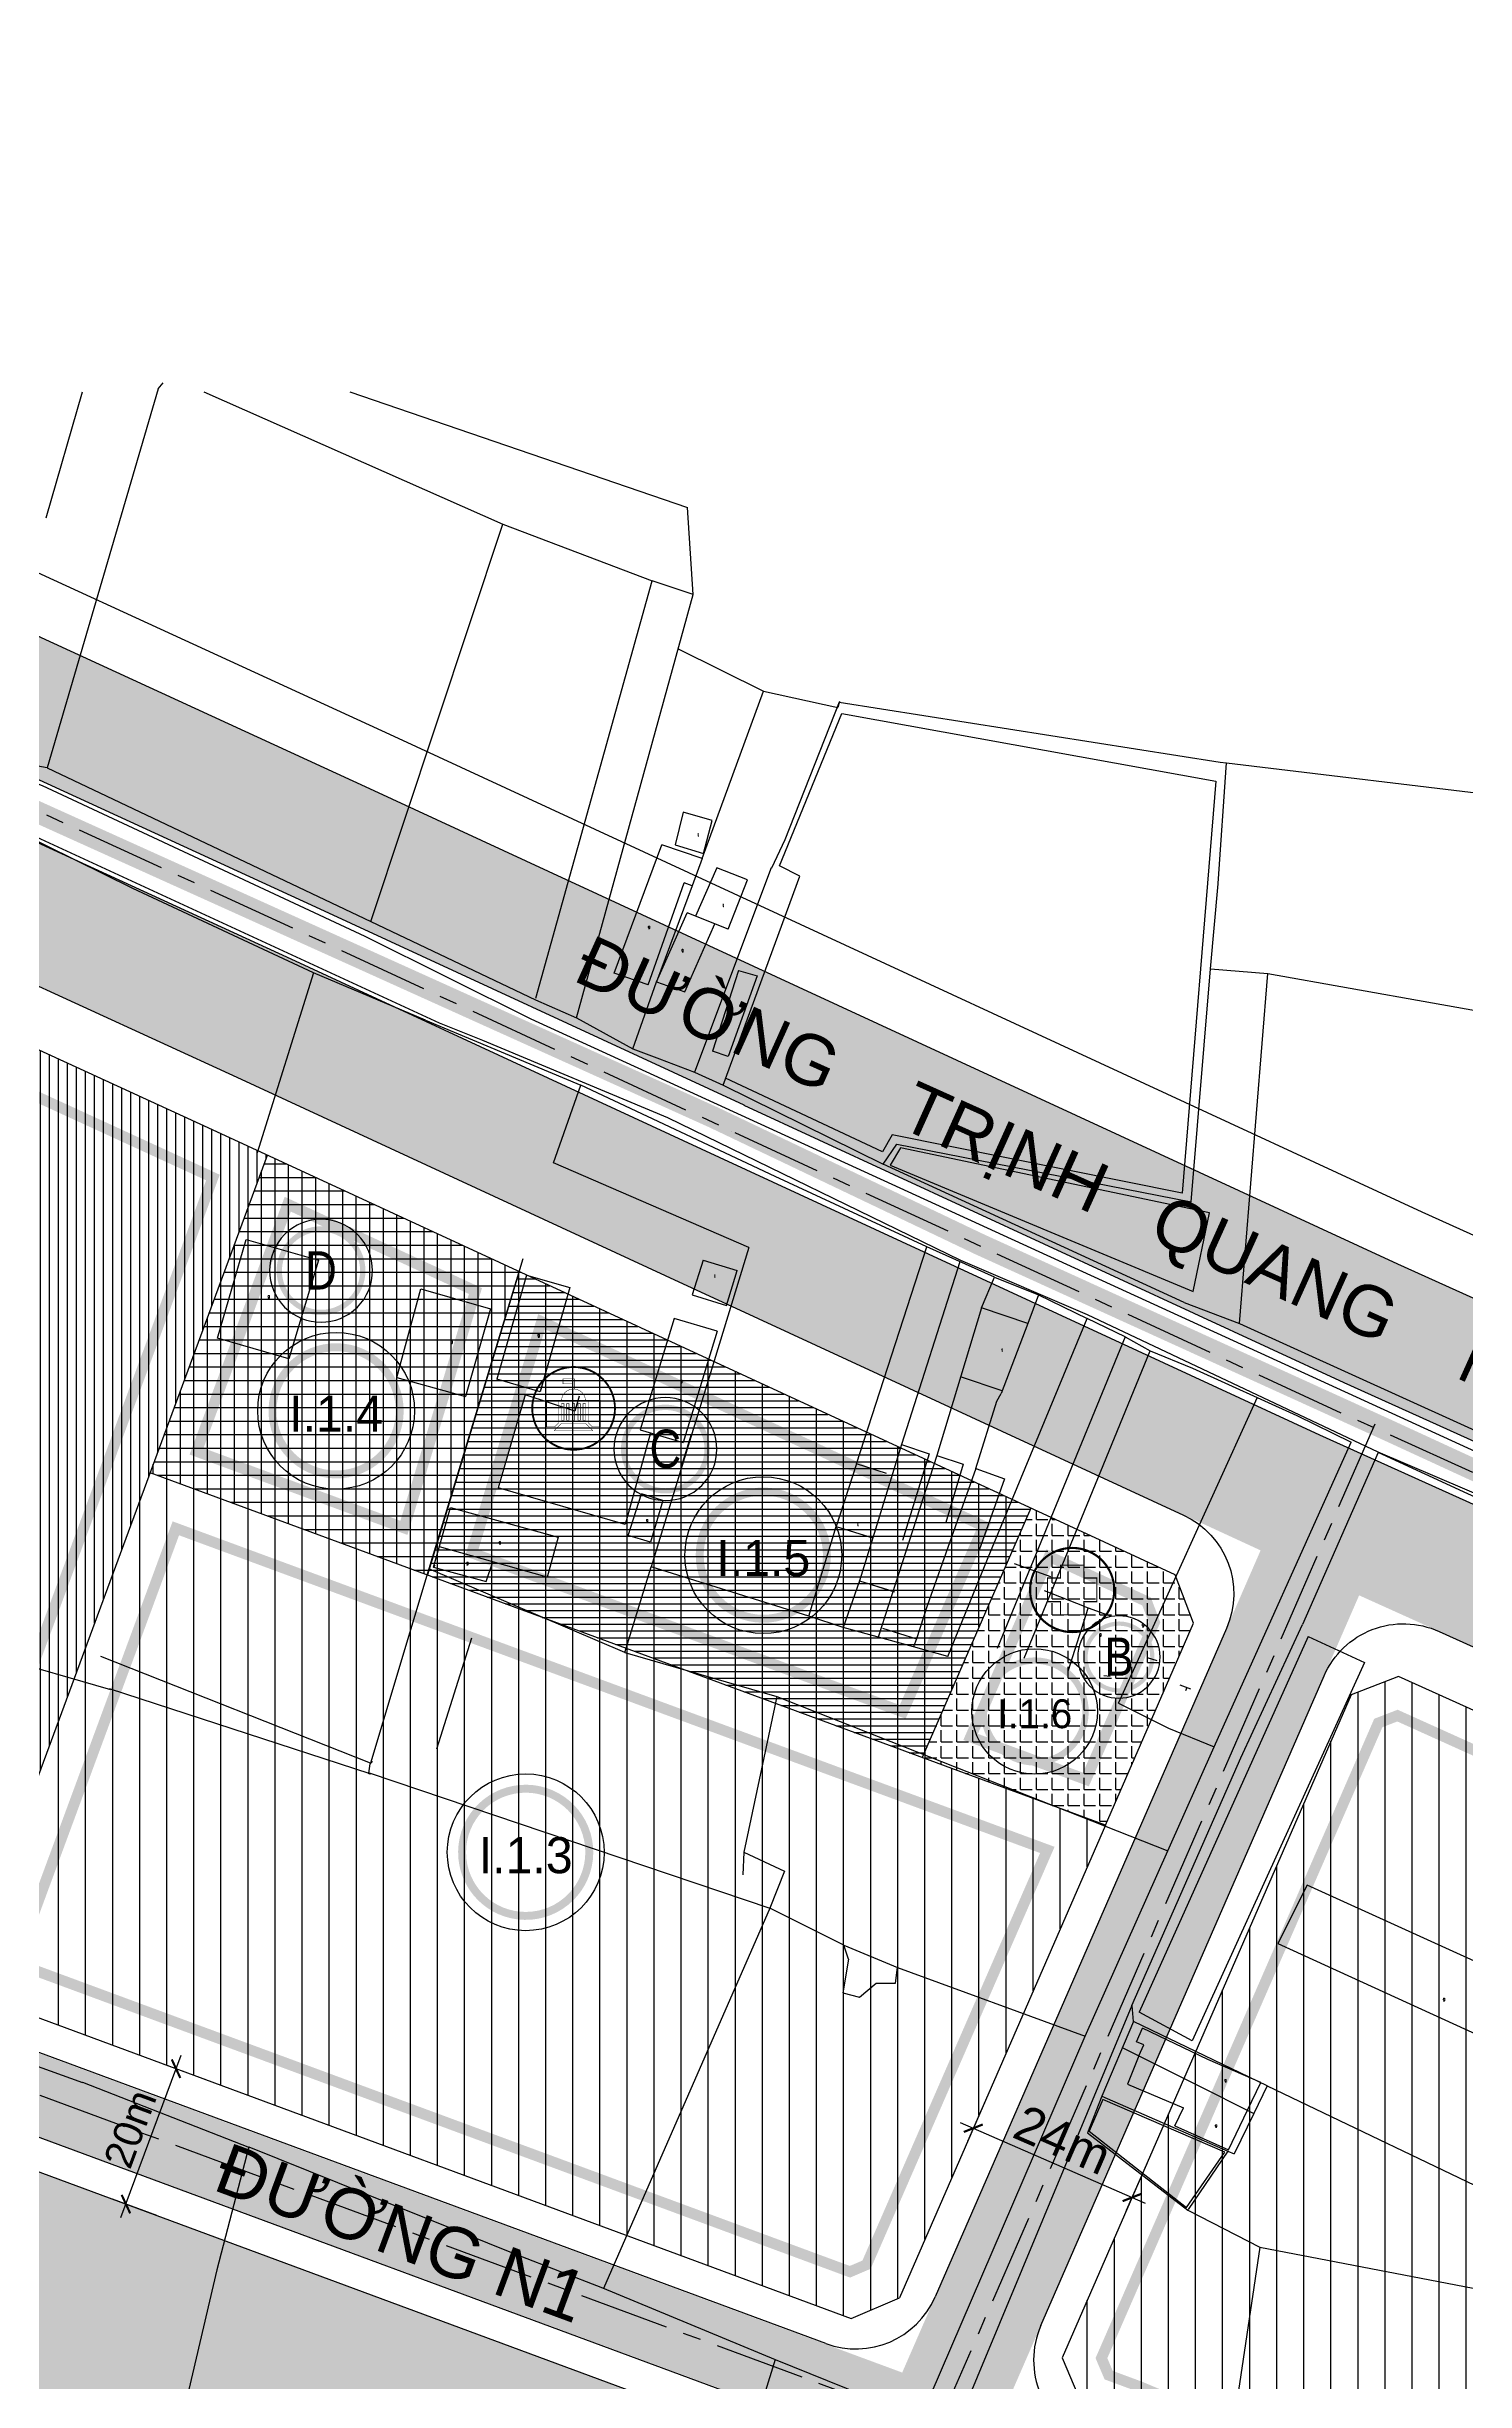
# Model space of a CAD drawing. Extents: x 597626 to 599942, y 1182063 to 1183198.
# Drawn here: x 598397.1 to 598593.6, y 1182622.6 to 1182946 of the extents above; entities that cross this region are included whole.
import ezdxf
from ezdxf.enums import TextEntityAlignment as Align

# ---------------------------------------------------------------- set-up
doc = ezdxf.new("R2010")
doc.units = 0
doc.header["$MEASUREMENT"] = 0
for name, pattern in [('CENTER', [2, 1.25, -0.25, 0.25, -0.25]), ('DASHED', [19.05, 12.7, -6.35]), ('DUONG', [3, 2, -1])]:
    doc.linetypes.add(name, pattern=pattern)
doc.layers.get('0').update_dxf_attribs({"linetype": 'CONTINUOUS'})
doc.layers.get('DEFPOINTS').update_dxf_attribs({"linetype": 'CONTINUOUS'})
for name, color, linetype in [('29', 7, 'CONTINUOUS'), ('DIM', 1, 'CONTINUOUS'), ('DUONG', 252, 'DASHED'), ('DUONGDUKIEN', 252, 'DUONG'), ('HA-UBAN', 1, 'CONTINUOUS'), ('HIENTRANG', 8, 'CONTINUOUS'), ('KYHIEU', 7, 'CONTINUOUS'), ('LEVEL_29', 7, 'CONTINUOUS'), ('LOGO', 7, 'CONTINUOUS'), ('NET-LENGOAI', 5, 'CONTINUOUS'), ('NET-LETRONG', 6, 'CONTINUOUS'), ('NET-TIM', 2, 'CENTER'), ('NETDUT', 7, 'DASHED'), ('RANH-QH', 1, 'CONTINUOUS'), ('S-CAOTANG', 3, 'CONTINUOUS'), ('S-GIAODUC', 1, 'CONTINUOUS'), ('S-THAPTANG', 2, 'CONTINUOUS'), ('S-THUONGMAI', 2, 'CONTINUOUS'), ('S-YTE', 22, 'CONTINUOUS'), ('TEXT', 7, 'CONTINUOUS'), ('TEXT-DUONG', 7, 'CONTINUOUS')]:
    doc.layers.add(name, color=color, linetype=linetype)
doc.styles.add('TXT', font='txt.shx')
doc.styles.add('VHEL-C-B', font='VHELVCB.TTF')
doc.styles.add('VHEL-R', font='VHELVEN.TTF')
doc.styles.add('VNI-FRANKO', font='VFRANKO.TTF', dxfattribs={"height": 2})
doc.dimstyles.new('TL1000', dxfattribs={"dimtxt": 5, "dimasz": 2, "dimexe": 2, "dimexo": 0, "dimgap": 1, "dimtad": 1, "dimzin": 9, "dimtxsty": 'VHEL-R', "dimblk1": 'ARCHTICK', "dimblk2": 'ARCHTICK', "dimsah": 1, "dimcen": -0.09, "dimdle": 2, "dimclrd": 256, "dimclre": 256, "dimclrt": 256, "dimazin": 3, "dimtfac": 0.005, "dimtix": 1, "dimtmove": 0, "dimatfit": 3, "dimtolj": 1, "dimtzin": 0})
pattern_1 = [(90, (0, 0), (-3.75, 7e-16), [])]

# ---------------------------------------------------------------- blocks, each defined once
blk = doc.blocks.new('_ARCHTICK')
at = {"color": 0, "linetype": 'BYBLOCK', "const_width": 0.15}
blk.add_lwpolyline([(-0.5, -0.5), (0.5, 0.5)], dxfattribs=at)
blk = doc.blocks.new('*D29')
at = {"linetype": 'BYBLOCK'}
for p, q in [((598319.53, 1182739.23), (598321.77, 1182745.27)), ((598319.2, 1182744.09), (598341.71, 1182735.76)), ((598338.29, 1182732.29), (598340.52, 1182738.33)), ((598685.02, 1182374.09), (598678.36, 1182371.94)), ((598680.26, 1182372.55), (598679.65, 1182374.46)), ((598680.26, 1182372.55), (598682.1, 1182366.84)), ((598686.86, 1182368.38), (598680.2, 1182366.23)), ((598682.1, 1182366.84), (598682.71, 1182364.94))]:
    blk.add_line(p, q, dxfattribs=at)
at = {"layer": 'DEFPOINTS', "color": 0, "linetype": 'BYBLOCK'}
for p in [(598319.53, 1182739.23), (598339.83, 1182736.46), (598338.29, 1182732.29), (598685.02, 1182374.09), (598682.1, 1182366.84), (598686.86, 1182368.38)]:
    blk.add_point(p, dxfattribs=at)
at = {"linetype": 'BYBLOCK', "xscale": 2, "yscale": 2, "zscale": 2}
for p, rotation in [((598321.07, 1182743.39), 159.704787947775), ((598339.83, 1182736.46), 339.7047879477749), ((598680.26, 1182372.55), 287.8487917154951), ((598682.1, 1182366.84), 107.8487917154951)]:
    blk.add_blockref('_ARCHTICK', p, dxfattribs=dict(at, rotation=rotation))
at = {"linetype": 'BYBLOCK', "attachment_point": 5, "style": 'VHEL-R'}
for s, insert, char_height, rotation in [('\\A1;20m', (598331.51, 1182742.79), 4, 339.7048), ('\\A1;6m', (598684.58, 1182370.79), 5, 287.8488)]:
    blk.add_mtext(s, dxfattribs=dict(at, insert=insert, char_height=char_height, rotation=rotation))
blk = doc.blocks.new('*D28')
at = {"linetype": 'BYBLOCK'}
for p, q in [((598407.4, 1182645.29), (598415.72, 1182667.8)), ((598419.31, 1182664.34), (598413.15, 1182666.62)), ((598412.37, 1182645.58), (598406.21, 1182647.86))]:
    blk.add_line(p, q, dxfattribs=at)
at = {"layer": 'DEFPOINTS', "color": 0, "linetype": 'BYBLOCK'}
for p in [(598415.03, 1182665.92), (598419.31, 1182664.34), (598412.37, 1182645.58)]:
    blk.add_point(p, dxfattribs=at)
at = {"linetype": 'BYBLOCK', "xscale": 2, "yscale": 2, "zscale": 2}
for p, rotation in [((598415.03, 1182665.92), 69.70478794842359), ((598408.09, 1182647.16), 249.7047879484236)]:
    blk.add_blockref('_ARCHTICK', p, dxfattribs=dict(at, rotation=rotation))
at = {"linetype": 'BYBLOCK', "insert": (598408.69, 1182657.6), "char_height": 4, "attachment_point": 5, "rotation": 69.7048, "style": 'VHEL-R'}
blk.add_mtext('\\A1;20m', dxfattribs=at)
blk = doc.blocks.new('*D25')
at = {"linetype": 'BYBLOCK'}
for p, q in [((598527.46, 1182662.26), (598524.66, 1182655.85)), ((598523.63, 1182658.48), (598549.29, 1182647.29)), ((598549.46, 1182652.67), (598546.66, 1182646.26))]:
    blk.add_line(p, q, dxfattribs=at)
at = {"layer": 'DEFPOINTS', "color": 0, "linetype": 'BYBLOCK'}
for p in [(598527.46, 1182662.26), (598549.46, 1182652.67), (598547.46, 1182648.09)]:
    blk.add_point(p, dxfattribs=at)
at = {"linetype": 'BYBLOCK', "xscale": 2, "yscale": 2, "zscale": 2}
for p, rotation in [((598525.46, 1182657.68), 156.4466339036145), ((598547.46, 1182648.09), 336.4466339036145)]:
    blk.add_blockref('_ARCHTICK', p, dxfattribs=dict(at, rotation=rotation))
at = {"linetype": 'BYBLOCK', "insert": (598537.86, 1182656.09), "char_height": 5, "attachment_point": 5, "rotation": 336.4466, "style": 'VHEL-R'}
blk.add_mtext('\\A1;24m', dxfattribs=at)
blk = doc.blocks.new('YTE')
at = {"layer": 'LOGO', "color": 22, "const_width": 0.3}
blk.add_lwpolyline([(-5.83, 0, 1), (5.83, 0, 1)], format="xyb", close=True, dxfattribs=at)
at = {"layer": 'LOGO', "color": 22, "const_width": 0.15}
blk.add_lwpolyline([(0, -3.43), (1.63, -3.43), (1.63, -1.61), (3.41, -1.61), (3.41, 1.66), (1.63, 1.66), (1.63, 3.43), (0, 3.43), (-1.63, 3.43), (-1.63, 1.66), (-3.41, 1.66), (-3.41, -1.61), (-1.63, -1.61), (-1.63, -3.43)], close=True, dxfattribs=at)
blk = doc.blocks.new('HCHANH')
at = {"layer": 'LOGO', "color": 1, "const_width": 0.259}
blk.add_lwpolyline([(-5.73, 0, 1), (5.73, 0, 1)], format="xyb", close=True, dxfattribs=at)
at = {"layer": 'LOGO', "color": 1, "const_width": 0.0648}
for points in [[(0.1, 2.68), (0.1, 4.1), (-1.47, 4.1), (-1.47, 3.39), (-0.13, 3.39), (-0.13, 2.68)], [(-2.09, 1.12), (2.06, 1.12)], [(-0.02, -2.09), (-1.69, -2.09), (-2.7, -3.12), (-0.02, -3.12)], [(-0.02, -2.09), (1.66, -2.09), (2.67, -3.12), (-0.02, -3.12)]]:
    blk.add_lwpolyline(points, dxfattribs=at)
for points in [[(-2.09, 1.12), (-3.74, 1.12), (-3.74, -2.57), (-2.65, -2.57), (-2.09, -2.04)], [(-1.68, 0.65), (-1.34, 0.65), (-1.34, -1.63), (-1.68, -1.63)], [(-0.97, 0.65), (-0.63, 0.65), (-0.63, -1.63), (-0.97, -1.63)], [(-0.19, 0.65), (0.15, 0.65), (0.15, -1.63), (-0.19, -1.63)], [(0.94, 0.65), (0.6, 0.65), (0.6, -1.63), (0.94, -1.63)], [(1.65, 0.65), (1.31, 0.65), (1.31, -1.63), (1.65, -1.63)], [(2.06, 1.12), (3.7, 1.12), (3.7, -2.57), (2.62, -2.57), (2.06, -2.04)]]:
    blk.add_lwpolyline(points, close=True, dxfattribs=at)
blk.add_lwpolyline([(1.64, 1.12, 0.939446), (-1.67, 1.12)], format="xyb", dxfattribs=at)
blk = doc.blocks.new('VT3')
at = {"layer": 'TEXT'}
h = blk.add_hatch(color=256, dxfattribs=at)
edge = h.paths.add_edge_path()
edge.add_ellipse((0, 0), major_axis=(-4.35, 4.35), ratio=1, start_angle=225, end_angle=405)
edge.add_ellipse((0, 0), major_axis=(-4.35, 4.35), ratio=1, start_angle=45, end_angle=225)
edge = h.paths.add_edge_path(flags=16)
edge.add_ellipse((0, 0), major_axis=(3.83, 3.83), ratio=1, start_angle=135, end_angle=315, ccw=False)
edge.add_ellipse((0, 0), major_axis=(-3.83, 3.83), ratio=1, start_angle=-135, end_angle=45, ccw=False)
at = {"layer": 'TEXT', "extrusion": (0, 0, -1)}
blk.add_ellipse((0, 0), major_axis=(5.04, 5.04), ratio=1, dxfattribs=at)
blk = doc.blocks.new('VTN')
at = {"layer": 'KYHIEU'}
h = blk.add_hatch(color=256, dxfattribs=at)
edge = h.paths.add_edge_path()
edge.add_ellipse((0, 0), major_axis=(-9.36, 0.14), ratio=1, start_angle=0, end_angle=360)
edge = h.paths.add_edge_path(flags=16)
edge.add_ellipse((0, 0), major_axis=(8.26, 0.03), ratio=1, start_angle=0, end_angle=360)
blk.add_ellipse((0, 0), major_axis=(-10.86, 0.02), ratio=1, dxfattribs=at)

msp = doc.modelspace()

# ---------------------------------------------------------------- hatches: boundary and pattern name
at = {"layer": 'HA-UBAN'}
h = msp.add_hatch(dxfattribs=at)
h.set_pattern_fill('GRATE,_O', color=34, scale=30)
h.set_pattern_definition([(0, (0, 0), (0, 0.9375), []), (90, (0, 0), (-3.75, 2e-16), [])])
h.paths.add_polyline_path([(598479.408, 1182768.552), (598462.542, 1182776.355), (598449.843, 1182734.314), (598518.387, 1182709.021), (598533.443, 1182743.559)])
at = {"layer": 'S-CAOTANG', "ltscale": 0.2}
h = msp.add_hatch(dxfattribs=at)
h.set_pattern_fill('ANSI31,_I', color=30, scale=30, angle=45, style=2)
h.set_pattern_definition(pattern_1)
h.paths.add_polyline_path([(598449.843, 1182734.314), (598411.448, 1182748.482), (598385.071, 1182677.001), (598508.533, 1182631.342), (598515.221, 1182634.192), (598543.759, 1182699.658), (598520.266, 1182708.327), (598518.387, 1182709.021)])
h = msp.add_hatch(dxfattribs=at)
h.set_pattern_fill('ANSI31,_I', color=30, scale=30, angle=45, style=2)
h.set_pattern_definition(pattern_1)
h.paths.add_polyline_path([(598584.371, 1182720.25), (598577.815, 1182717.723), (598537.767, 1182625.853), (598540.459, 1182619.536), (598546.941, 1182617.139, -0.232674), (598577.333, 1182585.122), (598594.642, 1182529.588), (598692.616, 1182560.126), (598694.851, 1182613.177), (598697.176, 1182668.382), (598653.675, 1182688.982)])
at = {"layer": 'S-GIAODUC'}
h = msp.add_hatch(dxfattribs=at)
h.set_pattern_fill('AR-B816,_O', color=40, scale=0.2)
h.set_pattern_definition([(0, (0, 0), (0, 1.6), []), (90, (0, 0), (-1.6, 1.6), [1.6, -1.6])])
h.paths.add_polyline_path([(598462.066, 1182512.254), (598464.064, 1182516.837), (598503.22, 1182606.661), (598500.528, 1182612.979), (598323.684, 1182678.379), (598317.26, 1182675.424), (598283.333, 1182583.683), (598281.599, 1182578.994)])
at = {"layer": 'S-THAPTANG', "ltscale": 0.2}
h = msp.add_hatch(dxfattribs=at)
h.set_pattern_fill('ANSI31,_I', color=30, scale=10, angle=45, style=2)
h.set_pattern_definition([(90, (0, 0), (-1.25, 2e-16), [])])
h.paths.add_polyline_path([(598411.448, 1182748.482), (598427.684, 1182792.483), (598420.099, 1182795.993), (598374.849, 1182816.772), (598368.57, 1182814.169), (598357.655, 1182784.652), (598327.666, 1182703.561), (598330.621, 1182697.137), (598385.071, 1182677.001)])
at = {"layer": 'S-THUONGMAI', "ltscale": 0.2}
h = msp.add_hatch(dxfattribs=at)
h.set_pattern_fill('NET,_O', color=10, scale=15)
h.set_pattern_definition([(0, (0, 0), (0, 1.875), []), (90, (0, 0), (-1.875, 1e-16), [])])
h.paths.add_polyline_path([(598462.542, 1182776.355), (598427.684, 1182792.483), (598411.448, 1182748.482), (598449.843, 1182734.314)])
at = {"layer": 'S-YTE', "ltscale": 0.2}
h = msp.add_hatch(dxfattribs=at)
h.set_pattern_fill('ANGLE,_O', color=256, scale=8)
h.set_pattern_definition([(0, (0, 0), (0, 2.2), [1.6, -0.6]), (90, (0, 0), (-2.2, 1e-16), [1.6, -0.6])])
h.paths.add_polyline_path([(598555.956, 1182727.638), (598553.416, 1182734.321), (598533.443, 1182743.559), (598518.387, 1182709.021), (598543.759, 1182699.658)])

# ---------------------------------------------------------------- linework, layer by layer
at = {"layer": '29', "linetype": 'CONTINUOUS'}
for points in [[(598288.56, 1182884.62), (598293.88, 1182882.61), (598324.77, 1182869.23), (598451.48, 1182810.78)], [(598441.17, 1182822.8), (598464.18, 1182811.34), (598625.78, 1182737.33)]]:
    msp.add_lwpolyline(points, dxfattribs=at)
at = {"layer": 'DUONG', "linetype": 'CONTINUOUS', "ltscale": 50, "const_width": 18, "flags": 128}
for points in [[(598242.494, 1182924.22), (598325.913, 1182886.385), (598377.042, 1182863.081), (598484.452, 1182813.598), (598586.262, 1182766.571), (598671.72, 1182728.014), (598742.262, 1182694.609), (598764.622, 1182685.084)], [(598231.752, 1182900.537), (598231.924, 1182900.465), (598315.151, 1182862.717), (598366.211, 1182839.445), (598473.573, 1182789.983), (598575.464, 1182742.919), (598660.809, 1182704.413), (598731.599, 1182670.891), (598754.659, 1182661.067)]]:
    msp.add_lwpolyline(points, dxfattribs=at)
at = {"layer": 'DUONGDUKIEN', "ltscale": 10, "const_width": 15}
msp.add_lwpolyline([(598501.723, 1182298.786), (598452.516, 1182456.656, -0.1802229), (598452.744, 1182460.839), (598574.617, 1182740.415)], format="xyb", dxfattribs=at)
at = {"layer": 'DUONGDUKIEN', "ltscale": 10, "const_width": 10.83}
msp.add_lwpolyline([(598287.019, 1182702.6), (598543.472, 1182607.76), (598558.669, 1182597.718), (598567.786, 1182582.146), (598642.473, 1182342.531)], dxfattribs=at)
at = {"layer": 'HIENTRANG', "linetype": 'CONTINUOUS'}
for p, q in [((598397.06, 1182880.74), (598402.055, 1182898.211)), ((598412.55, 1182898.62), (598397.16, 1182846.13)), ((598412.55, 1182898.62), (598413.24, 1182899.46)), ((598418.863, 1182898.211), (598460.31, 1182879.88)), ((598439.11, 1182898.211), (598485.88, 1182882.17)), ((598486.64, 1182870.12), (598485.88, 1182882.17)), ((598442.01, 1182824.84), (598460.31, 1182879.88)), ((598460.31, 1182879.88), (598480.97, 1182872.01)), ((598464.86, 1182814.21), (598480.97, 1182872.01)), ((598486.64, 1182870.12), (598480.97, 1182872.01)), ((598470.48, 1182811.49), (598486.64, 1182870.12)), ((598484.56, 1182862.58), (598496.42, 1182856.75)), ((598487.91, 1182833.54), (598496.42, 1182856.75)), ((598496.42, 1182856.75), (598506.7, 1182854.48)), ((598506.9, 1182855.23), (598499.35, 1182836.15)), ((598506.92, 1182855.31), (598506.7, 1182854.48)), ((598506.92, 1182855.31), (598506.7, 1182854.48)), ((598506.9, 1182855.23), (598559.68, 1182846.92)), ((598498.6, 1182832.53), (598507.27, 1182853.65)), ((598498.6, 1182832.53), (598507.27, 1182853.65)), ((598507.27, 1182853.65), (598559.07, 1182844.29)), ((598507.27, 1182853.65), (598559.07, 1182844.29)), ((598397.16, 1182846.13), (598389.62, 1182847.5)), ((598397.16, 1182846.13), (598442.01, 1182824.84)), ((598559.36, 1182830.11), (598560.53, 1182846.82)), ((598559.68, 1182846.92), (598560.53, 1182846.82)), ((598560.53, 1182846.82), (598639.15, 1182837.32)), ((598559.07, 1182844.29), (598554.39, 1182787.21)), ((598559.07, 1182844.29), (598554.39, 1182787.21)), ((598485.29, 1182839.98), (598484.17, 1182835.43)), ((598489.31, 1182838.82), (598485.29, 1182839.98)), ((598409.04, 1182829.4), (598393.16, 1182837.23)), ((598488.09, 1182834.26), (598489.31, 1182838.82)), ((598499.35, 1182836.15), (598497.51, 1182832.24)), ((598475.72, 1182817.65), (598482.32, 1182835.46)), ((598487.91, 1182833.54), (598482.32, 1182835.46)), ((598484.17, 1182835.43), (598488.09, 1182834.26)), ((598487.91, 1182833.54), (598486.52, 1182829.79)), ((598501.43, 1182831.11), (598498.6, 1182832.53)), ((598434.06, 1182817.74), (598409.04, 1182829.4)), ((598480.42, 1182816.04), (598485.4, 1182830.17)), ((598486.52, 1182829.79), (598481.58, 1182816.48)), ((598486.52, 1182829.79), (598485.4, 1182830.17)), ((598497.47, 1182832.26), (598486.86, 1182803.97)), ((598489.96, 1182832.25), (598486.99, 1182825.55)), ((598494.19, 1182830.58), (598489.96, 1182832.25)), ((598490.8, 1182802.14), (598501.43, 1182831.11)), ((598491.5, 1182823.77), (598494.19, 1182830.58)), ((598558.3, 1182818.26), (598559.38, 1182830.06)), ((598558.3, 1182818.26), (598559.38, 1182830.06)), ((598481.58, 1182816.48), (598485.82, 1182826.01)), ((598491.5, 1182823.77), (598485.82, 1182826.01)), ((598442.01, 1182824.84), (598464.8, 1182813.98)), ((598485.49, 1182815.08), (598489.67, 1182824.49)), ((598434.06, 1182817.74), (598426.28, 1182792.79)), ((598449.58, 1182811.14), (598434.06, 1182817.74)), ((598480.42, 1182816.04), (598475.73, 1182817.65)), ((598478.29, 1182807.21), (598481.58, 1182816.48)), ((598481.58, 1182816.48), (598485.49, 1182815.08)), ((598492.92, 1182818.04), (598489.34, 1182806.89)), ((598495.51, 1182817.31), (598491.51, 1182806.14)), ((598492.92, 1182818.04), (598495.51, 1182817.31)), ((598555.64, 1182786.02), (598558.3, 1182818.26)), ((598555.64, 1182786.02), (598558.3, 1182818.26)), ((598558.3, 1182818.26), (598566.26, 1182817.64)), ((598558.3, 1182818.26), (598566.26, 1182817.64)), ((598562.35, 1182769.14), (598566.26, 1182817.64)), ((598562.35, 1182769.14), (598566.26, 1182817.64)), ((598566.26, 1182817.64), (598630.88, 1182806.12)), ((598566.26, 1182817.64), (598630.88, 1182806.12)), ((598464.8, 1182813.98), (598470.48, 1182811.49)), ((598449.58, 1182811.14), (598471.08, 1182802.14)), ((598451.48, 1182810.78), (598457.5, 1182808.39)), ((598451.53, 1182810.76), (598451.48, 1182810.76)), ((598470.48, 1182811.49), (598478.29, 1182807.21)), ((598457.5, 1182808.39), (598483.1, 1182797.67)), ((598478.29, 1182807.21), (598482, 1182805.82)), ((598491.51, 1182806.14), (598489.34, 1182806.89)), ((598482, 1182805.82), (598486.86, 1182803.97)), ((598486.86, 1182803.97), (598490.8, 1182802.14)), ((598467.3, 1182791.39), (598471.08, 1182802.14)), ((598498.04, 1182789.51), (598471.08, 1182802.14)), ((598490.8, 1182802.14), (598512.96, 1182791.2)), ((598512.89, 1182792.92), (598491.16, 1182803.13)), ((598514.23, 1182795.27), (598512.89, 1182792.92)), ((598514.23, 1182795.27), (598512.89, 1182792.92)), ((598512.96, 1182791.2), (598514.87, 1182793.98)), ((598512.96, 1182791.2), (598514.87, 1182793.98)), ((598554.39, 1182787.21), (598514.23, 1182795.27)), ((598514.87, 1182793.98), (598555.64, 1182786.02)), ((598494.39, 1182779.69), (598467.3, 1182791.39)), ((598554.65, 1182772.06), (598512.96, 1182791.2)), ((598515.36, 1182793.48), (598513.95, 1182791.09)), ((598515.36, 1182793.48), (598513.95, 1182791.09)), ((598513.95, 1182791.09), (598555.94, 1182773.58)), ((598558.2, 1182784.47), (598515.36, 1182793.48)), ((598519.04, 1182779.76), (598498.04, 1182789.51)), ((598555.94, 1182773.58), (598558.2, 1182784.47)), ((598555.94, 1182773.58), (598558.2, 1182784.47)), ((598420.78, 1182767.12), (598424.76, 1182780.76)), ((598424.76, 1182780.76), (598434.78, 1182777.92)), ((598434.78, 1182777.92), (598430.67, 1182764.23)), ((598463.06, 1182778.1), (598450.06, 1182735.18)), ((598494.39, 1182779.69), (598480.82, 1182735.44)), ((598488.05, 1182777.93), (598486.54, 1182773.11)), ((598488.05, 1182777.93), (598492.77, 1182776.48)), ((598509.29, 1182749.7), (598519.04, 1182779.76)), ((598523.6, 1182777.71), (598515.53, 1182752.38)), ((598528.39, 1182775.56), (598519.04, 1182779.76)), ((598463.59, 1182775.84), (598459.47, 1182761.42)), ((598463.578, 1182775.846), (598469.568, 1182774.126)), ((598463.59, 1182775.84), (598469.58, 1182774.12)), ((598491.26, 1182771.66), (598492.77, 1182776.48)), ((598526.6, 1182771.3), (598528.39, 1182775.56)), ((598528.38, 1182775.56), (598534.48, 1182773.12)), ((598445.59, 1182761.68), (598448.95, 1182773.95)), ((598448.95, 1182773.95), (598458.57, 1182771.18)), ((598458.57, 1182771.18), (598455.11, 1182759.02)), ((598469.568, 1182774.126), (598465.448, 1182759.706)), ((598469.58, 1182774.12), (598465.46, 1182759.7)), ((598486.54, 1182773.11), (598491.26, 1182771.66)), ((598526.59, 1182771.3), (598520.4, 1182750.85)), ((598533.03, 1182769.14), (598526.6, 1182771.3)), ((598534.48, 1182773.12), (598533.03, 1182769.14)), ((598534.48, 1182773.12), (598541.23, 1182769.84)), ((598554.66, 1182772.07), (598562.35, 1182769.14)), ((598554.66, 1182772.07), (598562.35, 1182769.14)), ((598484.01, 1182769.82), (598479.32, 1182754.41)), ((598489.97, 1182768.08), (598484.01, 1182769.82)), ((598489.97, 1182768.08), (598485.28, 1182752.67)), ((598527.53, 1182736.72), (598541.23, 1182769.84)), ((598533.03, 1182769.14), (598529.32, 1182759.43)), ((598546.5, 1182767.28), (598541.23, 1182769.84)), ((598562.35, 1182769.14), (598608.98, 1182747.93)), ((598562.35, 1182769.14), (598608.98, 1182747.93)), ((598430.67, 1182764.23), (598420.78, 1182767.12)), ((598546.5, 1182767.28), (598528.79, 1182724.11)), ((598532.5, 1182722.78), (598549.96, 1182765.36)), ((598546.5, 1182767.28), (598549.96, 1182765.37)), ((598549.96, 1182765.37), (598555.81, 1182762.96)), ((598445.59, 1182761.68), (598455.11, 1182759.02)), ((598465.46, 1182759.7), (598459.47, 1182761.42)), ((598529.46, 1182759.81), (598523.7, 1182761.75)), ((598555.81, 1182762.96), (598570.3, 1182756.38)), ((598463.41, 1182759.26), (598459.66, 1182746.38)), ((598470.258, 1182757.006), (598463.398, 1182759.266)), ((598470.888, 1182759.076), (598470.258, 1182757.006)), ((598525.83, 1182749.08), (598528.73, 1182758.4)), ((598528.73, 1182758.4), (598529.32, 1182759.44)), ((598545.58, 1182716.57), (598564.84, 1182758.96)), ((598570.3, 1182756.38), (598577.8, 1182752.69)), ((598480.77, 1182753.98), (598477.24, 1182741.31)), ((598479.32, 1182754.41), (598485.28, 1182752.67)), ((598485.06, 1182749.33), (598486.41, 1182753.83)), ((598515.53, 1182752.38), (598511.55, 1182739.46)), ((598515.53, 1182752.38), (598519.34, 1182751.1)), ((598558.85, 1182710.52), (598577.8, 1182752.69)), ((598509.29, 1182749.7), (598506.48, 1182741.04)), ((598513.46, 1182748.38), (598509.29, 1182749.7)), ((598513.46, 1182748.38), (598509.29, 1182749.7)), ((598519.34, 1182751.1), (598515.66, 1182739.11)), ((598519.34, 1182751.1), (598515.66, 1182739.11)), ((598520.4, 1182750.85), (598516.56, 1182739)), ((598520.4, 1182750.85), (598516.56, 1182739)), ((598525.83, 1182749.08), (598519.07, 1182730.05)), ((598525.83, 1182749.08), (598519.07, 1182730.05)), ((598520.41, 1182750.84), (598524.08, 1182749.68)), ((598520.41, 1182750.84), (598524.08, 1182749.68)), ((598524.08, 1182749.68), (598521.66, 1182741.59)), ((598524.08, 1182749.68), (598521.66, 1182741.59)), ((598525.83, 1182749.08), (598529.78, 1182747.65)), ((598525.87, 1182748.99), (598525.83, 1182749.08)), ((598525.83, 1182749.08), (598529.78, 1182747.65)), ((598525.87, 1182748.99), (598525.83, 1182749.08)), ((598581.54, 1182751.26), (598571.08, 1182727.44)), ((598617.31, 1182734.76), (598581.54, 1182751.26)), ((598477.24, 1182741.31), (598459.66, 1182746.38)), ((598477.65, 1182739.78), (598479.48, 1182745.56)), ((598482.48, 1182744.61), (598479.48, 1182745.56)), ((598529.78, 1182747.65), (598526.26, 1182737.74)), ((598529.78, 1182747.65), (598526.26, 1182737.74)), ((598450.71, 1182735.38), (598453.06, 1182743.68)), ((598453.06, 1182743.68), (598467.96, 1182739.56)), ((598482.48, 1182744.61), (598480.73, 1182738.86)), ((598467.96, 1182739.56), (598466.44, 1182734.03)), ((598480.73, 1182738.86), (598477.65, 1182739.78)), ((598502.67, 1182728.63), (598506.48, 1182741.04)), ((598506.48, 1182741.04), (598511.55, 1182739.46)), ((598511.55, 1182739.46), (598509.71, 1182733.5)), ((598511.55, 1182739.46), (598509.71, 1182733.5)), ((598516.56, 1182739), (598512.29, 1182725.7)), ((598450.72, 1182735.37), (598450.92, 1182735.7)), ((598458.9, 1182736.14), (598451.51, 1182738.19)), ((598458, 1182733.4), (598458.9, 1182736.14)), ((598466.44, 1182734.03), (598458.9, 1182736.14)), ((598477.18, 1182723.57), (598480.82, 1182735.44)), ((598502.67, 1182728.63), (598480.82, 1182735.44)), ((598521.94, 1182723.02), (598527.52, 1182736.72)), ((598531.128, 1182735.891), (598536.138, 1182734.121)), ((598531.128, 1182735.891), (598536.138, 1182734.121)), ((598450.06, 1182735.18), (598441.95, 1182708.25)), ((598477.18, 1182723.57), (598450.06, 1182735.18)), ((598450.71, 1182735.38), (598458, 1182733.4)), ((598509.71, 1182733.5), (598507.42, 1182727.05)), ((598509.71, 1182733.5), (598514.55, 1182732)), ((598509.71, 1182733.19), (598509.71, 1182733.5)), ((598509.71, 1182733.5), (598514.33, 1182732.07)), ((598509.71, 1182733.5), (598514.55, 1182732)), ((598509.71, 1182733.19), (598509.71, 1182733.5)), ((598509.71, 1182733.5), (598514.33, 1182732.07)), ((598519.07, 1182730.05), (598517.58, 1182725.48)), ((598540.848, 1182729.951), (598535.328, 1182732.131)), ((598541.331, 1182729.674), (598538.591, 1182721.064)), ((598541.331, 1182729.674), (598538.591, 1182721.064)), ((598540.848, 1182729.951), (598544.558, 1182728.621)), ((598374.39, 1182727.54), (598405.93, 1182718.45)), ((598507.42, 1182727.05), (598502.67, 1182728.63)), ((598517.18, 1182724.34), (598507.42, 1182727.05)), ((598512.9, 1182726.93), (598517.58, 1182725.48)), ((598571.86, 1182725.8), (598548.42, 1182673.74)), ((598562.54, 1182708.98), (598571.08, 1182727.44)), ((598571.86, 1182725.8), (598579.65, 1182722.18)), ((598441.95, 1182708.25), (598404.62, 1182723)), ((598455.934, 1182725.57), (598451.108, 1182710.176)), ((598477.18, 1182723.57), (598498.25, 1182717.47)), ((598517.58, 1182725.48), (598517.18, 1182724.34)), ((598521.94, 1182723.02), (598517.18, 1182724.34)), ((598549.531, 1182722.884), (598550.891, 1182722.464)), ((598549.531, 1182722.884), (598550.891, 1182722.464)), ((598543.531, 1182720.404), (598544.431, 1182720.294)), ((598543.531, 1182720.404), (598544.431, 1182720.294)), ((598579.65, 1182722.18), (598555.79, 1182669.78)), ((598405.75, 1182718.57), (598441.86, 1182706.82)), ((598498.25, 1182717.47), (598493.7, 1182695.92)), ((598498.25, 1182717.47), (598552.41, 1182696.09)), ((598545.58, 1182716.57), (598552.52, 1182713.1)), ((598555.601, 1182718.514), (598554.131, 1182719.034)), ((598555.601, 1182718.514), (598554.131, 1182719.034)), ((598555.031, 1182718.714), (598554.851, 1182718.254)), ((598555.031, 1182718.714), (598554.851, 1182718.254)), ((598552.52, 1182713.1), (598558.85, 1182710.52)), ((598552.41, 1182696.09), (598558.85, 1182710.52)), ((598441.62, 1182706.82), (598441.86, 1182706.9)), ((598441.86, 1182706.82), (598441.62, 1182706.82)), ((598441.74, 1182706.88), (598441.9, 1182708.17)), ((598441.76, 1182706.9), (598497.3, 1182688.18)), ((598441.86, 1182706.9), (598441.86, 1182706.66)), ((598441.9, 1182708.17), (598442.22, 1182708.49)), ((598547.42, 1182674.69), (598562.54, 1182708.98)), ((598493.7, 1182695.92), (598493.53, 1182692.78)), ((598493.7, 1182695.92), (598499.32, 1182693.27)), ((598540.95, 1182670.42), (598552.41, 1182696.09)), ((598499.32, 1182693.27), (598497.3, 1182688.18)), ((598571.71, 1182691.33), (598567.66, 1182683.28)), ((598625.21, 1182667.03), (598571.71, 1182691.33)), ((598474.28, 1182635.53), (598497.37, 1182688.31)), ((598507.53, 1182683.02), (598497.3, 1182688.18)), ((598508.17, 1182681.1), (598507.37, 1182676.42)), ((598507.53, 1182683.02), (598514.97, 1182679.94)), ((598508.17, 1182681.1), (598507.53, 1182683.02)), ((598567.66, 1182683.28), (598621.41, 1182658.65)), ((598509.72, 1182675.84), (598511.99, 1182677.78)), ((598511.99, 1182677.78), (598514.69, 1182677.79)), ((598514.69, 1182677.79), (598514.97, 1182679.94)), ((598514.97, 1182679.94), (598540.95, 1182670.42)), ((598507.37, 1182676.42), (598509.72, 1182675.84)), ((598547.42, 1182674.69), (598522.74, 1182615.4)), ((598547.42, 1182674.69), (598547.63, 1182672.48)), ((598374.52, 1182673.89), (598402.08, 1182664.03)), ((598547.64, 1182672.48), (598543.27, 1182662.14)), ((598566.19, 1182663.57), (598547.64, 1182672.48)), ((598548.09, 1182669.65), (598548.92, 1182671.56)), ((598555.79, 1182669.78), (598548.42, 1182673.74)), ((598557.95, 1182667.21), (598548.92, 1182671.56)), ((598518.19, 1182617.56), (598540.95, 1182670.42)), ((598546.08, 1182668.84), (598556.23, 1182663.76)), ((598548.38, 1182667.69), (598546.8, 1182663.76)), ((598549.1, 1182669.22), (598548.09, 1182669.65)), ((598548.38, 1182667.69), (598549.1, 1182669.22)), ((598565.28, 1182664), (598557.95, 1182667.21)), ((598402.08, 1182664.05), (598425.18, 1182655.03)), ((598402.12, 1182664.01), (598402.08, 1182664.03)), ((598543.27, 1182662.14), (598541.28, 1182657.06)), ((598543.42, 1182661.68), (598541.51, 1182657.25)), ((598543.27, 1182662.14), (598560.72, 1182654.5)), ((598560.3, 1182654.36), (598543.42, 1182661.68)), ((598546.8, 1182663.76), (598554.59, 1182660.49)), ((598556.23, 1182663.76), (598564.33, 1182659.73)), ((598563.44, 1182660.17), (598565.28, 1182664)), ((598566.19, 1182663.57), (598564.33, 1182659.73)), ((598566.19, 1182663.57), (598607.6, 1182643.68)), ((598553.36, 1182658.03), (598554.59, 1182660.49)), ((598553.36, 1182658.03), (598560.8, 1182654.68)), ((598560.81, 1182654.68), (598563.44, 1182660.17)), ((598564.33, 1182659.73), (598561.6, 1182654.11)), ((598425.13, 1182655.1), (598420.7, 1182638.08)), ((598425.13, 1182655.1), (598462.21, 1182640.18)), ((598541.28, 1182657.06), (598555.17, 1182646.33)), ((598541.51, 1182657.25), (598555, 1182646.7)), ((598555, 1182646.7), (598560.3, 1182654.36)), ((598560.72, 1182654.5), (598555.24, 1182646.42)), ((598560.72, 1182654.5), (598561.6, 1182654.11)), ((598555.17, 1182646.33), (598565.16, 1182641.2)), ((598462.21, 1182640.18), (598474.12, 1182635.58)), ((598565.16, 1182641.2), (598553.46, 1182562.82)), ((598565.16, 1182641.2), (598604.26, 1182633.67)), ((598420.7, 1182638.08), (598414.26, 1182610.63)), ((598474.12, 1182635.58), (598498.04, 1182625.63)), ((598498.04, 1182625.63), (598493.39, 1182610.63)), ((598498.04, 1182625.63), (598515.07, 1182618.77))]:
    msp.add_line(p, q, dxfattribs=at)
at = {"layer": 'HIENTRANG', "linetype": 'CONTINUOUS', "flags": 128}
for points in [[(598160.897, 1182950.347), (598392.19, 1182845.38), (598396.47, 1182843.65), (598441.17, 1182822.8)], [(598451.48, 1182810.78), (598457.5, 1182808.39)], [(598457.5, 1182808.39), (598483.1, 1182797.67)], [(598483.1, 1182797.67), (598523.67, 1182777.94), (598541.24, 1182770.41), (598579.83, 1182752.14), (598581.52, 1182751.35)], [(598581.52, 1182751.35), (598618.17, 1182735.71), (598660.9, 1182715.71)]]:
    msp.add_lwpolyline(points, dxfattribs=at)
at = {"layer": 'HIENTRANG', "linetype": 'CONTINUOUS'}
for points in [[(598171.822, 1182945.388), (598392.19, 1182845.38), (598396.47, 1182843.65), (598441.17, 1182822.8)], [(598483.1, 1182797.67), (598523.67, 1182777.94), (598541.24, 1182770.41), (598579.83, 1182752.14), (598581.52, 1182751.35)], [(598581.52, 1182751.35), (598618.17, 1182735.71), (598660.9, 1182715.71)]]:
    msp.add_lwpolyline(points, dxfattribs=at)
at = {"layer": 'LEVEL_29', "linetype": 'CONTINUOUS', "flags": 128}
for points in [[(598288.56, 1182884.62), (598293.88, 1182882.61), (598324.77, 1182869.23), (598451.48, 1182810.78)], [(598441.17, 1182822.8), (598464.18, 1182811.34), (598625.78, 1182737.33)]]:
    msp.add_lwpolyline(points, dxfattribs=at)
at = {"layer": 'NET-LENGOAI', "ltscale": 20}
for p, q in [((598543.131, 1182686.955), (598520.179, 1182634.305)), ((598327.59, 1182681.732), (598499.333, 1182618.219)), ((598505.017, 1182627.845), (598387.259, 1182671.394))]:
    msp.add_line(p, q, dxfattribs=at)
at = {"layer": 'NET-LENGOAI', "linetype": 'CONTINUOUS', "ltscale": 20, "flags": 128}
for points in [[(598770.595, 1182692.322), (598745.953, 1182702.819), (598675.497, 1182736.184), (598584.27, 1182777.343), (598501.238, 1182815.748, -0.0000329), (598501.237, 1182815.748), (598441.867, 1182843.218), (598360.59, 1182880.54), (598246.211, 1182932.417)], [(598534.817, 1182630.346), (598574.051, 1182720.35, -0.4179512), (598589.987, 1182726.493), (598657.032, 1182696.244), (598727.908, 1182662.68), (598753.753, 1182651.67)]]:
    msp.add_lwpolyline(points, format="xyb", dxfattribs=at)
at = {"layer": 'NET-LENGOAI', "ltscale": 20, "flags": 128}
msp.add_lwpolyline([(598352.856, 1182784.649), (598364.494, 1182816.119, -0.4367288), (598380.756, 1182822.862), (598423.448, 1182803.258), (598482.767, 1182775.812), (598554.584, 1182742.595, -0.4077441), (598560.547, 1182726.908), (598543.131, 1182686.955)], format="xyb", dxfattribs=at)
at = {"layer": 'NET-LENGOAI', "ltscale": 20}
for centre, start, end in [((598509.179, 1182639.1), 249.70479, 336.44663), ((598545.817, 1182625.551), 156.44663, 249.70479)]:
    msp.add_arc(centre, 12, start, end, dxfattribs=at)
at = {"layer": 'NET-LETRONG', "ltscale": 0.05}
for p, q in [((598385.071, 1182677.001), (598427.684, 1182792.483)), ((598462.542, 1182776.355), (598449.843, 1182734.314)), ((598543.787, 1182699.648), (598411.448, 1182748.482)), ((598533.443, 1182743.559), (598518.387, 1182709.021)), ((598543.759, 1182699.658), (598515.221, 1182634.192)), ((598508.533, 1182631.342), (598515.221, 1182634.192)), ((598537.767, 1182625.853), (598540.459, 1182619.536))]:
    msp.add_line(p, q, dxfattribs=at)
at = {"layer": 'NET-LETRONG', "ltscale": 20}
for p, q in [((598330.621, 1182697.137), (598508.533, 1182631.342)), ((598323.684, 1182678.379), (598500.528, 1182612.979))]:
    msp.add_line(p, q, dxfattribs=at)
at = {"layer": 'NET-LETRONG', "ltscale": 0.05}
for points in [[(598249.516, 1182939.702), (598363.911, 1182887.818), (598445.216, 1182850.483), (598504.596, 1182823.009), (598587.594, 1182784.62), (598678.854, 1182743.446), (598749.234, 1182710.117), (598777.188, 1182698.209)], [(598754.263, 1182642.757), (598724.627, 1182655.382), (598653.675, 1182688.982), (598584.371, 1182720.25), (598577.815, 1182717.723), (598537.767, 1182625.853)]]:
    msp.add_lwpolyline(points, dxfattribs=at)
at = {"layer": 'NET-LETRONG', "color": 2, "ltscale": 0.05}
for points in [[(598238.776, 1182916.024), (598353.116, 1182864.164), (598434.332, 1182826.871), (598493.678, 1182799.412, 0.0000329), (598493.681, 1182799.411), (598576.791, 1182760.97), (598667.943, 1182719.845), (598738.571, 1182686.399), (598751.378, 1182680.943), (598759.985, 1182677.276)], [(598756.918, 1182669.887), (598735.29, 1182679.101), (598664.586, 1182712.583), (598573.466, 1182753.694), (598490.323, 1182792.15, -0.0000329), (598490.319, 1182792.152), (598430.983, 1182819.605), (598349.795, 1182856.887), (598235.472, 1182908.738)]]:
    msp.add_lwpolyline(points, format="xyb", dxfattribs=at)
at = {"layer": 'NET-LETRONG', "ltscale": 20}
msp.add_lwpolyline([(598543.759, 1182699.658), (598555.956, 1182727.638), (598553.416, 1182734.321), (598479.408, 1182768.552), (598420.099, 1182795.993), (598374.849, 1182816.772), (598368.57, 1182814.169), (598357.655, 1182784.652)], dxfattribs=at)
at = {"layer": 'NET-TIM', "ltscale": 10}
for p, q in [((598581.061, 1182755.198), (598455.2, 1182466.474)), ((598520.494, 1182616.257), (598284.946, 1182703.367))]:
    msp.add_line(p, q, dxfattribs=at)
at = {"layer": 'NET-TIM', "ltscale": 10, "flags": 128}
msp.add_lwpolyline([(598758.329, 1182673.634), (598736.931, 1182682.75), (598666.265, 1182716.214), (598575.128, 1182757.332), (598492.002, 1182795.78, -0.0000329), (598491.999, 1182795.782), (598432.657, 1182823.238), (598351.456, 1182860.525), (598237.124, 1182912.381)], format="xyb", dxfattribs=at)
at = {"layer": 'NETDUT', "linetype": 'DASHED', "ltscale": 0.6, "const_width": 1.5, "flags": 128}
for points in [[(598420.138, 1182789.364), (598417.587, 1182790.544), (598374.726, 1182810.226), (598373.289, 1182809.63), (598363.282, 1182782.571), (598334.155, 1182703.811), (598335.033, 1182701.903), (598381.521, 1182684.711)], [(598456.499, 1182773.642), (598430.5, 1182785.671), (598417.869, 1182751.441), (598446.592, 1182740.843)], [(598526.905, 1182741.074), (598477.309, 1182764.014), (598465.665, 1182769.401), (598455.99, 1182737.375), (598515.689, 1182715.346)], [(598535.719, 1182696.229), (598415, 1182740.775), (598392.776, 1182680.549), (598508.377, 1182637.797), (598510.674, 1182638.776)], [(598550.558, 1182727.768), (598549.467, 1182730.639), (598535.983, 1182736.875), (598525.087, 1182711.878), (598541.062, 1182705.983)], [(598496.687, 1182606.688), (598496.022, 1182608.248), (598492.515, 1182609.545), (598323.934, 1182671.889), (598322.026, 1182671.011), (598300.606, 1182613.092), (598289.307, 1182582.54), (598458.831, 1182519.848)]]:
    msp.add_lwpolyline(points, close=True, dxfattribs=at)
msp.add_lwpolyline([(598692.041, 1182665.281), (598651.577, 1182684.443), (598584.219, 1182714.833), (598581.564, 1182713.809), (598543.212, 1182625.831), (598544.214, 1182623.478), (598548.675, 1182621.828, -0.232674), (598582.106, 1182586.609), (598597.928, 1182535.849), (598687.768, 1182563.852), (598689.855, 1182613.387)], format="xyb", close=True, dxfattribs=at)
at = {"layer": 'RANH-QH', "color": 10, "linetype": 'DASHED', "ltscale": 1.5, "const_width": 3, "flags": 128}
msp.add_lwpolyline([(598343.024, 1182860.412), (598311.254, 1182774.503), (598285.257, 1182704.208), (598265.457, 1182650.665), (598237.823, 1182575.942), (598213.649, 1182510.576), (598296.681, 1182244.683), (598298.855, 1182238.045), (598310.673, 1182242.052), (598317.976, 1182244.529), (598324.738, 1182246.81), (598331.607, 1182248.848), (598345.094, 1182252.849), (598354.312, 1182255.584), (598364.139, 1182258.5), (598426.168, 1182277.048), (598503.771, 1182301.152), (598533.038, 1182310.243), (598547.47, 1182314.725), (598570.968, 1182322.024), (598574.281, 1182323.539), (598572.659, 1182333.309), (598670.253, 1182363.999), (598701.054, 1182373.363), (598710.496, 1182376.383), (598735.884, 1182396.383), (598738.068, 1182399.82), (598754.362, 1182449.51), (598752.246, 1182453.033), (598695.634, 1182455.133), (598693.457, 1182457.859), (598690.788, 1182516.725), (598694.851, 1182613.177), (598697.904, 1182685.659), (598702.1, 1182699.345), (598674.162, 1182712.309), (598634.46, 1182730.6), (598582.736, 1182754.436), (598526.393, 1182780.091), (598489.545, 1182797.669), (598354.317, 1182858.729), (598343.924, 1182863.362), (598343.024, 1182860.412)], dxfattribs=at)

# ---------------------------------------------------------------- block references
at = {"layer": 'KYHIEU', "linetype": 'BYBLOCK'}
for p in [(598437.2, 1182757.05, -2.452), (598496.377, 1182737.056, -2.452), (598463.461, 1182695.899, -2.452)]:
    msp.add_blockref('VTN', p, dxfattribs=at)
at = {"layer": 'KYHIEU', "linetype": 'BYBLOCK', "xscale": 0.8, "yscale": 0.8, "zscale": 0.8}
msp.add_blockref('VTN', (598533.962, 1182715.408, -1.961), dxfattribs=at)
at = {"layer": 'LOGO', "linetype": 'CONTINUOUS'}
for name, p in [('HCHANH', (598470.098, 1182757.391)), ('YTE', (598539.158, 1182732.231))]:
    msp.add_blockref(name, p, dxfattribs=at)
at = {"layer": 'TEXT', "linetype": 'BYBLOCK'}
for p in [(598435.11, 1182776.456, -2.452), (598482.808, 1182751.752, -2.452)]:
    msp.add_blockref('VT3', p, dxfattribs=at)
at = {"layer": 'TEXT', "linetype": 'BYBLOCK', "xscale": 0.8, "yscale": 0.8, "zscale": 0.8}
msp.add_blockref('VT3', (598545.636, 1182722.952, -2.452), dxfattribs=at)

# ---------------------------------------------------------------- texts
at = {"layer": 'HIENTRANG', "linetype": 'CONTINUOUS', "style": 'TXT'}
for s, p in [('t', (598487.36, 1182836.85)), ('t', (598490.84, 1182827.07)), ('g', (598480.55, 1182824.07)), ('g', (598485.19, 1182820.85)), ('t', (598489.66, 1182775.74)), ('g', (598427.87, 1182772.89)), ('g', (598427.87, 1182772.89)), ('g', (598453.22, 1182766.58)), ('g', (598465.258, 1182767.486)), ('g', (598465.27, 1182767.48)), ('t', (598529.46, 1182765.49)), ('g', (598485.04, 1182761.17)), ('g', (598480.29, 1182741.88)), ('g', (598459.87, 1182738.8)), ('t', (598509.47, 1182741.3)), ('t', (598509.47, 1182741.3)), ('g', (598455.39, 1182735.95)), ('g', (598543.071, 1182726.054)), ('g', (598543.071, 1182726.054)), ('g', (598548.971, 1182727.364)), ('g', (598548.971, 1182727.364)), ('g', (598590.67, 1182675.55)), ('g', (598560.4, 1182664.31)), ('g', (598559.09, 1182658.03))]:
    msp.add_text(s, height=0.4, dxfattribs=at).set_placement(p, align=Align.MIDDLE)
at = {"layer": 'KYHIEU', "color": 7, "style": 'VNI-FRANKO'}
for s, height, p in [('I.1.4', 5, (598437.2, 1182754.153)), ('I.1.5', 5, (598496.377, 1182734.159)), ('I.1.6', 4, (598533.962, 1182713.09)), ('I.1.3', 5, (598463.461, 1182693.001))]:
    msp.add_text(s, height=height, rotation=360, dxfattribs=at).set_placement(p, align=Align.CENTER)
at = {"layer": 'TEXT', "linetype": 'BYBLOCK', "style": 'VHEL-C-B'}
for s, p in [('D', (598435.11, 1182773.853)), ('C', (598482.808, 1182749.149)), ('B', (598545.636, 1182720.35))]:
    msp.add_text(s, height=5.3, dxfattribs=at).set_placement(p, align=Align.CENTER)
at = {"layer": 'TEXT-DUONG', "style": 'VHEL-R'}
for s, rotation, p in [('ÑÖÔØNG    TRÒNH   QUANG    NGHÒ', 335.78383, (598469.795, 1182816.731)), ('ÑÖÔØNG N1', 339.70479, (598419.911, 1182649.215))]:
    msp.add_text(s, height=7, rotation=rotation, dxfattribs=at).set_placement(p)

# ---------------------------------------------------------------- dimensions: what is measured, and where the dimension line sits
at = {"layer": 'DIM', "linetype": 'CONTINUOUS'}
for p1, p2, distance, override, picture, middle in [((598319.533, 1182739.231), (598338.292, 1182732.293), 4.438, {"dimtxt": 4, "dimpost": 'm'}, '*D29', (598331.512, 1182742.791)), ((598412.369, 1182645.582), (598419.306, 1182664.34), 4.562, {"dimtxt": 4, "dimpost": 'm'}, '*D28', (598408.693, 1182657.603)), ((598527.459, 1182662.265), (598549.459, 1182652.674), -5, {"dimtxt": 5, "dimpost": 'm'}, '*D25', (598537.86, 1182656.095))]:
    dim = msp.add_aligned_dim(p1=p1, p2=p2, distance=distance, dimstyle='TL1000', override=override, dxfattribs=at)
    dim.commit()
    dim.dimension.update_dxf_attribs({"geometry": picture, "text_midpoint": middle})
at = {"layer": 'DIM', "color": 3, "linetype": 'CONTINUOUS'}
dim = msp.add_aligned_dim(p1=(598685.02, 1182374.087), p2=(598686.859, 1182368.375), distance=-5, dimstyle='TL1000', override={"dimpost": 'm'}, dxfattribs=at)
dim.commit()
dim.dimension.update_dxf_attribs({"geometry": '*D29', "text_midpoint": (598684.578, 1182370.793)})

doc.saveas('drawing.dxf')
